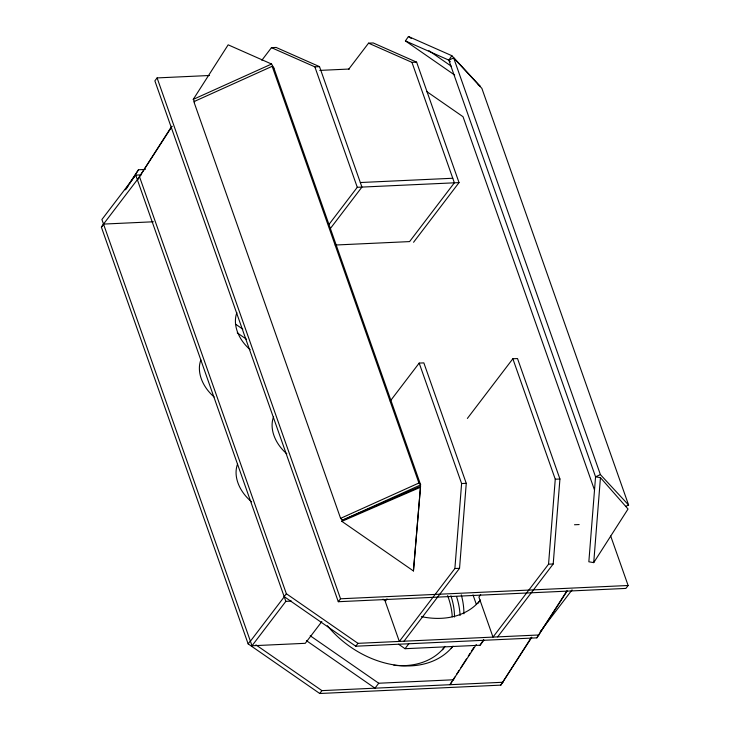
<?xml version="1.0" encoding="UTF-8"?>
<svg xmlns="http://www.w3.org/2000/svg" width="730" height="730" viewBox="0 0 730 730"><rect width="100%" height="100%" fill="white"/><g stroke="black" fill="none" stroke-linecap="round" stroke-linejoin="round"><path stroke-width="1.09" d="M413.445 570.96L420.544 486.353L342.343 520.244L341.841 521.339L413.445 570.96L420.544 486.353M387.01 598.856A57.424 28.835 87.4 0 1 385.23 601.401L399.328 641.433L454.881 568.524L461.606 483.543L419.184 363.093L423.847 362.883L466.26 483.333L459.544 568.305L403.991 641.214M480.678 594.521A57.424 28.835 87.4 0 1 478.898 597.067L492.996 637.098L548.549 564.19L555.265 479.218L512.852 358.768L517.515 358.549L559.928 478.999L553.212 563.98L497.659 636.889M625.701 506.364L628.603 505.05L600.407 474.619L595.561 476.809L588.845 561.781L593.727 562.629L600.443 477.648L595.561 476.809L448.822 60.115L405.415 40.916L408.444 36.5L451.852 55.699L480.048 86.122L478.186 84.835M531.796 637.272L500.817 685.132L319.74 693.5L248.136 643.878L101.397 227.185L103.843 223.353M125.286 189.855L138.499 169.752L145.334 169.442M126.254 188.897L128.699 185.064M129.931 183.157L138.499 169.752M567.21 590.953L536.842 637.847L355.765 646.214L284.162 596.592L137.422 179.899L171.723 126.308M137.422 179.899L172.079 126.299M194.664 101.881L193.249 99.38L228.161 44.831L271.569 64.03L273.923 68.2L420.662 484.893L342.343 520.244L340.6 518.355L193.851 101.662L272.171 66.311L273.923 68.2M451.797 681.847L449.972 684.703L476.298 644.508M453.02 679.94L454.845 677.084M456.679 674.219L459.115 670.414M460.949 667.548L466.443 658.971M468.268 656.115L470.102 653.259M471.315 651.352L473.761 647.537M398.562 644.207L405.041 648.705L480.048 645.238L483.707 639.517M500.817 685.132L531.44 637.281M536.842 637.847L538.065 635.939M539.288 634.023L566.854 590.962M593.727 562.629L628.037 509.02L600.443 477.648M450.346 61.758L448.822 60.115L451.852 55.699M209.428 75.5L157.096 77.918L154.869 80.847L338.291 601.712L625.884 588.417L628.119 585.496L610.7 536.039M141.41 174.862L135.743 175.127L101.908 219.529L103.514 224.083L153.373 221.783M103.514 224.083L137.35 179.68L135.743 175.127M101.397 227.185L103.587 224.302L250.326 640.995L248.136 643.878M261.851 60.262L271.46 47.66L276.113 47.441L319.521 66.64L361.934 187.09L330.243 228.682M348.666 69.268L368.55 43.17L373.212 42.951L416.62 62.15L459.033 182.6L413.563 242.278M329.029 224.375L357.28 187.3L459.033 182.6M390.249 401.071L419.184 363.093M284.162 596.592L286.352 593.718L139.612 177.025M285.841 601.365L284.244 596.811L250.408 641.214L252.014 645.767L285.841 601.365L291.507 601.109M467.373 418.445L512.852 358.768M321.839 621.558L305.268 643.312L252.014 645.767M338.291 601.712L340.527 598.783L628.119 585.496M319.74 693.5L321.93 690.626L503.007 682.258M355.765 646.214L357.955 643.34L539.032 634.972M453.731 679.767L378.724 683.234L374.964 688.171L306.445 640.675M405.041 648.705L408.8 643.769M480.048 645.238L483.808 640.301M540.291 631.578L541.669 629.762M543.056 627.946L572.055 589.886M193.249 99.38L271.569 64.03M448.822 60.115L453.668 57.925L481.864 88.357L628.603 505.05M340.6 518.355L418.92 483.005L420.662 484.893M341.841 521.339L420.042 487.448M271.46 47.66L314.858 66.85L319.521 66.64M368.55 43.17L411.957 62.36L416.62 62.15M319.767 70.399L349.341 69.031M360.337 182.527L452.764 178.257M335.189 245.034L409.585 241.593L454.37 182.81L411.957 62.36M461.606 483.543L466.26 483.333M555.265 479.218L559.928 478.999M574.492 524.76L579.155 524.551M454.881 568.524L459.544 568.305M548.549 564.19L553.212 563.98M408.444 36.5L411.236 38.434M428.902 50.68L451.222 66.147M405.415 40.916L454.699 75.071M426.767 91.578L463.03 116.718L594.421 489.803M235.443 324.065L242.844 329.193M237.232 332.844L246.494 339.267M286.352 593.718L357.955 643.34M310.204 635.748L378.724 683.234M255.911 644.864L321.93 690.626M453.668 57.925L600.407 474.619M314.858 66.85L357.28 187.3M472.994 594.877L476.389 604.513M272.171 66.311L418.92 483.005M157.096 77.918L340.527 598.783M456.56 596.565A86.313 64.021 37.3 0 1 460.082 615.509M452.463 646.552A86.313 64.021 37.3 0 1 451.231 648.413M453.001 646.169A86.313 64.021 37.3 0 1 327.305 625.674M461.278 594.822A86.313 64.021 37.3 0 1 463.906 613.82M214.118 396.965A36.993 27.439 37.3 0 1 200.859 359.945M444.059 647.702A80.145 59.449 37.3 0 1 393.89 665.258M450.885 595.762A80.145 59.449 37.3 0 1 454.507 617.014M251.622 501.839A36.993 27.439 37.3 0 1 237.542 464.116M447.609 595.607A80.145 59.449 37.3 0 1 452.244 616.777M444.908 646.388A80.145 59.449 37.3 0 1 442.508 649.773M250.144 349.688A36.993 27.439 37.3 0 1 236.885 312.659M480.084 600.425A80.145 59.449 37.3 0 1 421.356 616.622M385.659 601.055A80.145 59.449 37.3 0 1 383.022 599.193M286.835 453.859A36.993 27.439 37.3 0 1 273.567 416.83M480.367 599.978A80.145 59.449 37.3 0 1 477.885 603.299"/></g></svg>
